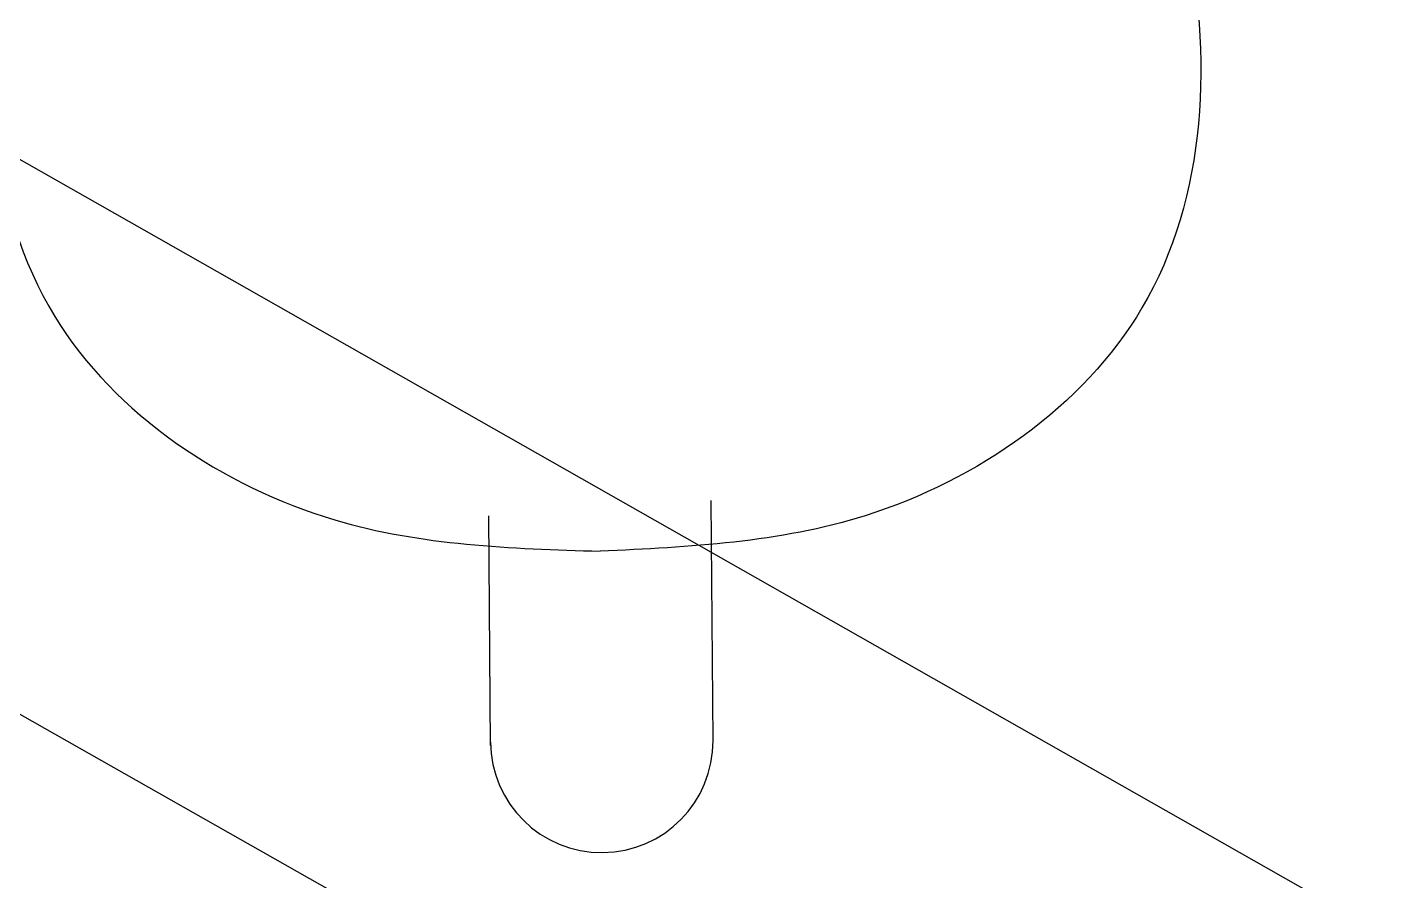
# Model space of a CAD drawing. Header units: metres. Extents: x 324293 to 653279, y 3585589 to 7191434.
# Drawn here: x 334607.157 to 334607.635, y 3600529.4256 to 3600529.7268 of the extents above; entities that cross this region are included whole.
import ezdxf

# ---------------------------------------------------------------- set-up
doc = ezdxf.new("R2010")
doc.units = ezdxf.units.M
doc.layers.add('Tir bargh', color=10, linetype='Continuous')

# ---------------------------------------------------------------- blocks, each defined once
blk = doc.blocks.new('E')
at = {"layer": 'Tir bargh'}
for p, q in [((0.75028, 4.18476), (-0.89308, 5.13588)), ((-0.95514, 5.09567), (0.68664, 4.14871)), ((0.66267, 4.21081), (0.66267, 4.24226)), ((0.63348, 4.21036), (0.63348, 4.24051))]:
    blk.add_line(p, q, dxfattribs=at)
blk.add_arc((0.64807, 4.21081), 0.01459, 180, 0, dxfattribs=at)
for points in [[(0.62498, 4.38613, -0.28802), (0.61151, 4.37845, -0.28802), (0.58662, 4.36133, -0.28802), (0.56655, 4.31675, -0.28802), (0.56887, 4.26484, -0.28802), (0.60947, 4.23725, -0.28802), (0.63635, 4.2362, -0.28802), (0.64807, 4.23574, -0.28802)], [(0.67116, 4.38613, -0.28802), (0.68464, 4.37845, -0.28802), (0.70953, 4.36133, -0.28802), (0.72959, 4.31675, -0.28802), (0.72727, 4.26484, -0.28802), (0.68667, 4.23725, -0.28802), (0.65979, 4.2362, -0.28802), (0.64807, 4.23574, -0.28802)]]:
    blk.add_open_spline(points, degree=3, knots=[0.28987, 0.28987, 0.28987, 0.28987, 0.908816, 1.521914, 2.211913, 2.829368, 3.306397, 3.306397, 3.306397, 3.306397], dxfattribs=at)
at = {"layer": 'Tir bargh', "invisible_edges": 15}
for points in [[(0.57981, 4.30746, -0.24861), (0.5795, 4.29627, -0.24843), (0.57276, 4.29627, -0.26355), (0.57311, 4.30746, -0.26367)], [(0.57311, 4.30746, -0.31238), (0.57276, 4.29627, -0.31249), (0.5795, 4.29627, -0.32762), (0.57981, 4.30746, -0.32744)], [(0.5895, 4.30746, -0.23528), (0.58923, 4.29627, -0.23504), (0.5795, 4.29627, -0.24843), (0.57981, 4.30746, -0.24861)], [(0.57981, 4.30746, -0.32744), (0.5795, 4.29627, -0.32762), (0.58923, 4.29627, -0.34101), (0.5895, 4.30746, -0.34077)], [(0.60174, 4.30746, -0.22426), (0.60153, 4.29627, -0.22396), (0.58923, 4.29627, -0.23504), (0.5895, 4.30746, -0.23528)], [(0.5895, 4.30746, -0.34077), (0.58923, 4.29627, -0.34101), (0.60153, 4.29627, -0.35209), (0.60174, 4.30746, -0.35179)], [(0.61601, 4.30746, -0.21602), (0.61586, 4.29627, -0.21569), (0.60153, 4.29627, -0.22396), (0.60174, 4.30746, -0.22426)], [(0.60174, 4.30746, -0.35179), (0.60153, 4.29627, -0.35209), (0.61586, 4.29627, -0.36036), (0.61601, 4.30746, -0.36003)], [(0.63168, 4.30746, -0.21092), (0.63161, 4.29627, -0.21057), (0.61586, 4.29627, -0.21569), (0.61601, 4.30746, -0.21602)], [(0.61601, 4.30746, -0.36003), (0.61586, 4.29627, -0.36036), (0.63161, 4.29627, -0.36548), (0.63168, 4.30746, -0.36512)], [(0.64807, 4.30746, -0.2092), (0.64807, 4.29627, -0.20884), (0.63161, 4.29627, -0.21057), (0.63168, 4.30746, -0.21092)], [(0.63168, 4.30746, -0.36512), (0.63161, 4.29627, -0.36548), (0.64807, 4.29627, -0.36721), (0.64807, 4.30746, -0.36685)], [(0.64807, 4.30746, -0.36685), (0.64807, 4.29627, -0.36721), (0.66454, 4.29627, -0.36548), (0.66446, 4.30746, -0.36512)], [(0.66446, 4.30746, -0.21092), (0.66454, 4.29627, -0.21057), (0.64807, 4.29627, -0.20884), (0.64807, 4.30746, -0.2092)], [(0.66446, 4.30746, -0.36512), (0.66454, 4.29627, -0.36548), (0.68028, 4.29627, -0.36036), (0.68013, 4.30746, -0.36003)], [(0.68013, 4.30746, -0.21602), (0.68028, 4.29627, -0.21569), (0.66454, 4.29627, -0.21057), (0.66446, 4.30746, -0.21092)], [(0.68013, 4.30746, -0.36003), (0.68028, 4.29627, -0.36036), (0.69462, 4.29627, -0.35209), (0.6944, 4.30746, -0.35179)], [(0.6944, 4.30746, -0.22426), (0.69462, 4.29627, -0.22396), (0.68028, 4.29627, -0.21569), (0.68013, 4.30746, -0.21602)], [(0.6944, 4.30746, -0.35179), (0.69462, 4.29627, -0.35209), (0.70692, 4.29627, -0.34101), (0.70665, 4.30746, -0.34077)], [(0.70665, 4.30746, -0.23528), (0.70692, 4.29627, -0.23504), (0.69462, 4.29627, -0.22396), (0.6944, 4.30746, -0.22426)], [(0.70665, 4.30746, -0.34077), (0.70692, 4.29627, -0.34101), (0.71665, 4.29627, -0.32762), (0.71633, 4.30746, -0.32744)], [(0.71633, 4.30746, -0.24861), (0.71665, 4.29627, -0.24843), (0.70692, 4.29627, -0.23504), (0.70665, 4.30746, -0.23528)], [(0.71633, 4.30746, -0.32744), (0.71665, 4.29627, -0.32762), (0.72338, 4.29627, -0.31249), (0.72304, 4.30746, -0.31238)], [(0.72304, 4.30746, -0.26367), (0.72338, 4.29627, -0.26355), (0.71665, 4.29627, -0.24843), (0.71633, 4.30746, -0.24861)], [(0.72304, 4.30746, -0.31238), (0.72338, 4.29627, -0.31249), (0.72682, 4.29627, -0.2963), (0.72646, 4.30746, -0.29626)], [(0.72646, 4.30746, -0.27979), (0.72682, 4.29627, -0.27975), (0.72338, 4.29627, -0.26355), (0.72304, 4.30746, -0.26367)], [(0.72646, 4.30746, -0.29626), (0.72682, 4.29627, -0.2963), (0.72682, 4.29627, -0.27975), (0.72646, 4.30746, -0.27979)], [(0.57276, 4.29627, -0.26355), (0.57392, 4.28514, -0.26393), (0.57053, 4.28514, -0.27987), (0.56932, 4.29627, -0.27975)], [(0.56932, 4.29627, -0.2963), (0.57053, 4.28514, -0.29617), (0.57392, 4.28514, -0.31212), (0.57276, 4.29627, -0.31249)], [(0.5795, 4.29627, -0.24843), (0.58055, 4.28514, -0.24904), (0.57392, 4.28514, -0.26393), (0.57276, 4.29627, -0.26355)], [(0.57276, 4.29627, -0.31249), (0.57392, 4.28514, -0.31212), (0.58055, 4.28514, -0.32701), (0.5795, 4.29627, -0.32762)], [(0.58923, 4.29627, -0.23504), (0.59013, 4.28514, -0.23585), (0.58055, 4.28514, -0.24904), (0.5795, 4.29627, -0.24843)], [(0.5795, 4.29627, -0.32762), (0.58055, 4.28514, -0.32701), (0.59013, 4.28514, -0.3402), (0.58923, 4.29627, -0.34101)], [(0.60153, 4.29627, -0.22396), (0.60224, 4.28514, -0.22494), (0.59013, 4.28514, -0.23585), (0.58923, 4.29627, -0.23504)], [(0.58923, 4.29627, -0.34101), (0.59013, 4.28514, -0.3402), (0.60224, 4.28514, -0.35111), (0.60153, 4.29627, -0.35209)], [(0.61586, 4.29627, -0.21569), (0.61636, 4.28514, -0.21679), (0.60224, 4.28514, -0.22494), (0.60153, 4.29627, -0.22396)], [(0.60153, 4.29627, -0.35209), (0.60224, 4.28514, -0.35111), (0.61636, 4.28514, -0.35926), (0.61586, 4.29627, -0.36036)], [(0.63161, 4.29627, -0.21057), (0.63186, 4.28514, -0.21176), (0.61636, 4.28514, -0.21679), (0.61586, 4.29627, -0.21569)], [(0.61586, 4.29627, -0.36036), (0.61636, 4.28514, -0.35926), (0.63186, 4.28514, -0.36429), (0.63161, 4.29627, -0.36548)], [(0.64807, 4.29627, -0.20884), (0.64807, 4.28514, -0.21005), (0.63186, 4.28514, -0.21176), (0.63161, 4.29627, -0.21057)], [(0.63161, 4.29627, -0.36548), (0.63186, 4.28514, -0.36429), (0.64807, 4.28514, -0.366), (0.64807, 4.29627, -0.36721)], [(0.64807, 4.29627, -0.36721), (0.64807, 4.28514, -0.366), (0.66428, 4.28514, -0.36429), (0.66454, 4.29627, -0.36548)], [(0.66454, 4.29627, -0.21057), (0.66428, 4.28514, -0.21176), (0.64807, 4.28514, -0.21005), (0.64807, 4.29627, -0.20884)], [(0.66454, 4.29627, -0.36548), (0.66428, 4.28514, -0.36429), (0.67979, 4.28514, -0.35926), (0.68028, 4.29627, -0.36036)], [(0.68028, 4.29627, -0.21569), (0.67979, 4.28514, -0.21679), (0.66428, 4.28514, -0.21176), (0.66454, 4.29627, -0.21057)], [(0.68028, 4.29627, -0.36036), (0.67979, 4.28514, -0.35926), (0.6939, 4.28514, -0.35111), (0.69462, 4.29627, -0.35209)], [(0.69462, 4.29627, -0.22396), (0.6939, 4.28514, -0.22494), (0.67979, 4.28514, -0.21679), (0.68028, 4.29627, -0.21569)], [(0.69462, 4.29627, -0.35209), (0.6939, 4.28514, -0.35111), (0.70602, 4.28514, -0.3402), (0.70692, 4.29627, -0.34101)], [(0.70692, 4.29627, -0.23504), (0.70602, 4.28514, -0.23585), (0.6939, 4.28514, -0.22494), (0.69462, 4.29627, -0.22396)], [(0.70692, 4.29627, -0.34101), (0.70602, 4.28514, -0.3402), (0.7156, 4.28514, -0.32701), (0.71665, 4.29627, -0.32762)], [(0.71665, 4.29627, -0.24843), (0.7156, 4.28514, -0.24904), (0.70602, 4.28514, -0.23585), (0.70692, 4.29627, -0.23504)], [(0.71665, 4.29627, -0.32762), (0.7156, 4.28514, -0.32701), (0.72223, 4.28514, -0.31212), (0.72338, 4.29627, -0.31249)], [(0.72338, 4.29627, -0.26355), (0.72223, 4.28514, -0.26393), (0.7156, 4.28514, -0.24904), (0.71665, 4.29627, -0.24843)], [(0.72338, 4.29627, -0.31249), (0.72223, 4.28514, -0.31212), (0.72562, 4.28514, -0.29617), (0.72682, 4.29627, -0.2963)], [(0.72682, 4.29627, -0.27975), (0.72562, 4.28514, -0.27987), (0.72223, 4.28514, -0.26393), (0.72338, 4.29627, -0.26355)], [(0.72682, 4.29627, -0.2963), (0.72562, 4.28514, -0.29617), (0.72562, 4.28514, -0.27987), (0.72682, 4.29627, -0.27975)], [(0.57392, 4.28514, -0.26393), (0.57687, 4.27439, -0.26489), (0.57361, 4.27439, -0.2802), (0.57053, 4.28514, -0.27987)], [(0.57053, 4.28514, -0.27987), (0.57361, 4.27439, -0.2802), (0.57361, 4.27439, -0.29585), (0.57053, 4.28514, -0.29617)], [(0.57053, 4.28514, -0.29617), (0.57361, 4.27439, -0.29585), (0.57687, 4.27439, -0.31116), (0.57392, 4.28514, -0.31212)], [(0.58055, 4.28514, -0.24904), (0.58323, 4.27439, -0.25059), (0.57687, 4.27439, -0.26489), (0.57392, 4.28514, -0.26393)], [(0.57392, 4.28514, -0.31212), (0.57687, 4.27439, -0.31116), (0.58323, 4.27439, -0.32546), (0.58055, 4.28514, -0.32701)], [(0.59013, 4.28514, -0.23585), (0.59243, 4.27439, -0.23793), (0.58323, 4.27439, -0.25059), (0.58055, 4.28514, -0.24904)], [(0.58055, 4.28514, -0.32701), (0.58323, 4.27439, -0.32546), (0.59243, 4.27439, -0.33812), (0.59013, 4.28514, -0.3402)], [(0.60224, 4.28514, -0.22494), (0.60406, 4.27439, -0.22745), (0.59243, 4.27439, -0.23793), (0.59013, 4.28514, -0.23585)], [(0.59013, 4.28514, -0.3402), (0.59243, 4.27439, -0.33812), (0.60406, 4.27439, -0.3486), (0.60224, 4.28514, -0.35111)], [(0.61636, 4.28514, -0.21679), (0.61762, 4.27439, -0.21963), (0.60406, 4.27439, -0.22745), (0.60224, 4.28514, -0.22494)], [(0.60224, 4.28514, -0.35111), (0.60406, 4.27439, -0.3486), (0.61762, 4.27439, -0.35642), (0.61636, 4.28514, -0.35926)], [(0.63186, 4.28514, -0.21176), (0.63251, 4.27439, -0.21479), (0.61762, 4.27439, -0.21963), (0.61636, 4.28514, -0.21679)], [(0.61636, 4.28514, -0.35926), (0.61762, 4.27439, -0.35642), (0.63251, 4.27439, -0.36126), (0.63186, 4.28514, -0.36429)], [(0.64807, 4.28514, -0.21005), (0.64807, 4.27439, -0.21315), (0.63251, 4.27439, -0.21479), (0.63186, 4.28514, -0.21176)], [(0.63186, 4.28514, -0.36429), (0.63251, 4.27439, -0.36126), (0.64807, 4.27439, -0.3629), (0.64807, 4.28514, -0.366)], [(0.64807, 4.28514, -0.366), (0.64807, 4.27439, -0.3629), (0.66364, 4.27439, -0.36126), (0.66428, 4.28514, -0.36429)], [(0.66428, 4.28514, -0.21176), (0.66364, 4.27439, -0.21479), (0.64807, 4.27439, -0.21315), (0.64807, 4.28514, -0.21005)], [(0.66428, 4.28514, -0.36429), (0.66364, 4.27439, -0.36126), (0.67852, 4.27439, -0.35642), (0.67979, 4.28514, -0.35926)], [(0.67979, 4.28514, -0.21679), (0.67852, 4.27439, -0.21963), (0.66364, 4.27439, -0.21479), (0.66428, 4.28514, -0.21176)], [(0.67979, 4.28514, -0.35926), (0.67852, 4.27439, -0.35642), (0.69208, 4.27439, -0.3486), (0.6939, 4.28514, -0.35111)], [(0.6939, 4.28514, -0.22494), (0.69208, 4.27439, -0.22745), (0.67852, 4.27439, -0.21963), (0.67979, 4.28514, -0.21679)], [(0.6939, 4.28514, -0.35111), (0.69208, 4.27439, -0.3486), (0.70371, 4.27439, -0.33812), (0.70602, 4.28514, -0.3402)], [(0.70602, 4.28514, -0.23585), (0.70371, 4.27439, -0.23793), (0.69208, 4.27439, -0.22745), (0.6939, 4.28514, -0.22494)], [(0.70602, 4.28514, -0.3402), (0.70371, 4.27439, -0.33812), (0.71291, 4.27439, -0.32546), (0.7156, 4.28514, -0.32701)], [(0.7156, 4.28514, -0.24904), (0.71291, 4.27439, -0.25059), (0.70371, 4.27439, -0.23793), (0.70602, 4.28514, -0.23585)], [(0.7156, 4.28514, -0.32701), (0.71291, 4.27439, -0.32546), (0.71928, 4.27439, -0.31116), (0.72223, 4.28514, -0.31212)], [(0.72223, 4.28514, -0.26393), (0.71928, 4.27439, -0.26489), (0.71291, 4.27439, -0.25059), (0.7156, 4.28514, -0.24904)], [(0.72223, 4.28514, -0.31212), (0.71928, 4.27439, -0.31116), (0.72253, 4.27439, -0.29585), (0.72562, 4.28514, -0.29617)], [(0.72562, 4.28514, -0.27987), (0.72253, 4.27439, -0.2802), (0.71928, 4.27439, -0.26489), (0.72223, 4.28514, -0.26393)], [(0.72562, 4.28514, -0.29617), (0.72253, 4.27439, -0.29585), (0.72253, 4.27439, -0.2802), (0.72562, 4.28514, -0.27987)], [(0.57687, 4.27439, -0.26489), (0.58187, 4.26452, -0.26651), (0.57885, 4.26452, -0.28075), (0.57361, 4.27439, -0.2802)], [(0.57361, 4.27439, -0.2802), (0.57885, 4.26452, -0.28075), (0.57885, 4.26452, -0.2953), (0.57361, 4.27439, -0.29585)], [(0.57361, 4.27439, -0.29585), (0.57885, 4.26452, -0.2953), (0.58187, 4.26452, -0.30953), (0.57687, 4.27439, -0.31116)], [(0.58323, 4.27439, -0.25059), (0.58779, 4.26452, -0.25322), (0.58187, 4.26452, -0.26651), (0.57687, 4.27439, -0.26489)], [(0.57687, 4.27439, -0.31116), (0.58187, 4.26452, -0.30953), (0.58779, 4.26452, -0.32283), (0.58323, 4.27439, -0.32546)], [(0.59243, 4.27439, -0.23793), (0.59634, 4.26452, -0.24145), (0.58779, 4.26452, -0.25322), (0.58323, 4.27439, -0.25059)], [(0.58323, 4.27439, -0.32546), (0.58779, 4.26452, -0.32283), (0.59634, 4.26452, -0.3346), (0.59243, 4.27439, -0.33812)], [(0.60406, 4.27439, -0.22745), (0.60716, 4.26452, -0.23171), (0.59634, 4.26452, -0.24145), (0.59243, 4.27439, -0.23793)], [(0.59243, 4.27439, -0.33812), (0.59634, 4.26452, -0.3346), (0.60716, 4.26452, -0.34434), (0.60406, 4.27439, -0.3486)], [(0.61762, 4.27439, -0.21963), (0.61976, 4.26452, -0.22443), (0.60716, 4.26452, -0.23171), (0.60406, 4.27439, -0.22745)], [(0.60406, 4.27439, -0.3486), (0.60716, 4.26452, -0.34434), (0.61976, 4.26452, -0.35161), (0.61762, 4.27439, -0.35642)], [(0.63251, 4.27439, -0.21479), (0.6336, 4.26452, -0.21994), (0.61976, 4.26452, -0.22443), (0.61762, 4.27439, -0.21963)], [(0.61762, 4.27439, -0.35642), (0.61976, 4.26452, -0.35161), (0.6336, 4.26452, -0.35611), (0.63251, 4.27439, -0.36126)], [(0.64807, 4.27439, -0.21315), (0.64807, 4.26452, -0.21842), (0.6336, 4.26452, -0.21994), (0.63251, 4.27439, -0.21479)], [(0.63251, 4.27439, -0.36126), (0.6336, 4.26452, -0.35611), (0.64807, 4.26452, -0.35763), (0.64807, 4.27439, -0.3629)], [(0.64807, 4.27439, -0.3629), (0.64807, 4.26452, -0.35763), (0.66254, 4.26452, -0.35611), (0.66364, 4.27439, -0.36126)], [(0.66364, 4.27439, -0.21479), (0.66254, 4.26452, -0.21994), (0.64807, 4.26452, -0.21842), (0.64807, 4.27439, -0.21315)], [(0.66364, 4.27439, -0.36126), (0.66254, 4.26452, -0.35611), (0.67638, 4.26452, -0.35161), (0.67852, 4.27439, -0.35642)], [(0.67852, 4.27439, -0.21963), (0.67638, 4.26452, -0.22443), (0.66254, 4.26452, -0.21994), (0.66364, 4.27439, -0.21479)], [(0.67852, 4.27439, -0.35642), (0.67638, 4.26452, -0.35161), (0.68899, 4.26452, -0.34434), (0.69208, 4.27439, -0.3486)], [(0.69208, 4.27439, -0.22745), (0.68899, 4.26452, -0.23171), (0.67638, 4.26452, -0.22443), (0.67852, 4.27439, -0.21963)], [(0.69208, 4.27439, -0.3486), (0.68899, 4.26452, -0.34434), (0.6998, 4.26452, -0.3346), (0.70371, 4.27439, -0.33812)], [(0.70371, 4.27439, -0.23793), (0.6998, 4.26452, -0.24145), (0.68899, 4.26452, -0.23171), (0.69208, 4.27439, -0.22745)], [(0.70371, 4.27439, -0.33812), (0.6998, 4.26452, -0.3346), (0.70835, 4.26452, -0.32283), (0.71291, 4.27439, -0.32546)], [(0.71291, 4.27439, -0.25059), (0.70835, 4.26452, -0.25322), (0.6998, 4.26452, -0.24145), (0.70371, 4.27439, -0.23793)], [(0.71291, 4.27439, -0.32546), (0.70835, 4.26452, -0.32283), (0.71427, 4.26452, -0.30953), (0.71928, 4.27439, -0.31116)], [(0.71928, 4.27439, -0.26489), (0.71427, 4.26452, -0.26651), (0.70835, 4.26452, -0.25322), (0.71291, 4.27439, -0.25059)], [(0.71928, 4.27439, -0.31116), (0.71427, 4.26452, -0.30953), (0.7173, 4.26452, -0.2953), (0.72253, 4.27439, -0.29585)], [(0.72253, 4.27439, -0.2802), (0.7173, 4.26452, -0.28075), (0.71427, 4.26452, -0.26651), (0.71928, 4.27439, -0.26489)], [(0.72253, 4.27439, -0.29585), (0.7173, 4.26452, -0.2953), (0.7173, 4.26452, -0.28075), (0.72253, 4.27439, -0.2802)], [(0.58187, 4.26452, -0.26651), (0.5888, 4.25602, -0.26877), (0.58609, 4.25602, -0.28151), (0.57885, 4.26452, -0.28075)], [(0.57885, 4.26452, -0.28075), (0.58609, 4.25602, -0.28151), (0.58609, 4.25602, -0.29454), (0.57885, 4.26452, -0.2953)], [(0.57885, 4.26452, -0.2953), (0.58609, 4.25602, -0.29454), (0.5888, 4.25602, -0.30728), (0.58187, 4.26452, -0.30953)], [(0.58779, 4.26452, -0.25322), (0.5941, 4.25602, -0.25686), (0.5888, 4.25602, -0.26877), (0.58187, 4.26452, -0.26651)], [(0.58187, 4.26452, -0.30953), (0.5888, 4.25602, -0.30728), (0.5941, 4.25602, -0.31919), (0.58779, 4.26452, -0.32283)], [(0.59634, 4.26452, -0.24145), (0.60176, 4.25602, -0.24632), (0.5941, 4.25602, -0.25686), (0.58779, 4.26452, -0.25322)], [(0.58779, 4.26452, -0.32283), (0.5941, 4.25602, -0.31919), (0.60176, 4.25602, -0.32973), (0.59634, 4.26452, -0.3346)], [(0.60716, 4.26452, -0.23171), (0.61144, 4.25602, -0.2376), (0.60176, 4.25602, -0.24632), (0.59634, 4.26452, -0.24145)], [(0.59634, 4.26452, -0.3346), (0.60176, 4.25602, -0.32973), (0.61144, 4.25602, -0.33845), (0.60716, 4.26452, -0.34434)], [(0.61976, 4.26452, -0.22443), (0.62272, 4.25602, -0.23109), (0.61144, 4.25602, -0.2376), (0.60716, 4.26452, -0.23171)], [(0.60716, 4.26452, -0.34434), (0.61144, 4.25602, -0.33845), (0.62272, 4.25602, -0.34496), (0.61976, 4.26452, -0.35161)], [(0.6336, 4.26452, -0.21994), (0.63511, 4.25602, -0.22706), (0.62272, 4.25602, -0.23109), (0.61976, 4.26452, -0.22443)], [(0.61976, 4.26452, -0.35161), (0.62272, 4.25602, -0.34496), (0.63511, 4.25602, -0.34899), (0.6336, 4.26452, -0.35611)], [(0.64807, 4.26452, -0.21842), (0.64807, 4.25602, -0.2257), (0.63511, 4.25602, -0.22706), (0.6336, 4.26452, -0.21994)], [(0.6336, 4.26452, -0.35611), (0.63511, 4.25602, -0.34899), (0.64807, 4.25602, -0.35035), (0.64807, 4.26452, -0.35763)], [(0.64807, 4.26452, -0.35763), (0.64807, 4.25602, -0.35035), (0.66103, 4.25602, -0.34899), (0.66254, 4.26452, -0.35611)], [(0.66254, 4.26452, -0.21994), (0.66103, 4.25602, -0.22706), (0.64807, 4.25602, -0.2257), (0.64807, 4.26452, -0.21842)], [(0.66254, 4.26452, -0.35611), (0.66103, 4.25602, -0.34899), (0.67342, 4.25602, -0.34496), (0.67638, 4.26452, -0.35161)], [(0.67638, 4.26452, -0.22443), (0.67342, 4.25602, -0.23109), (0.66103, 4.25602, -0.22706), (0.66254, 4.26452, -0.21994)], [(0.67638, 4.26452, -0.35161), (0.67342, 4.25602, -0.34496), (0.68471, 4.25602, -0.33845), (0.68899, 4.26452, -0.34434)], [(0.68899, 4.26452, -0.23171), (0.68471, 4.25602, -0.2376), (0.67342, 4.25602, -0.23109), (0.67638, 4.26452, -0.22443)], [(0.68899, 4.26452, -0.34434), (0.68471, 4.25602, -0.33845), (0.69439, 4.25602, -0.32973), (0.6998, 4.26452, -0.3346)], [(0.6998, 4.26452, -0.24145), (0.69439, 4.25602, -0.24632), (0.68471, 4.25602, -0.2376), (0.68899, 4.26452, -0.23171)], [(0.6998, 4.26452, -0.3346), (0.69439, 4.25602, -0.32973), (0.70205, 4.25602, -0.31919), (0.70835, 4.26452, -0.32283)], [(0.70835, 4.26452, -0.25322), (0.70205, 4.25602, -0.25686), (0.69439, 4.25602, -0.24632), (0.6998, 4.26452, -0.24145)], [(0.70835, 4.26452, -0.32283), (0.70205, 4.25602, -0.31919), (0.70735, 4.25602, -0.30728), (0.71427, 4.26452, -0.30953)], [(0.71427, 4.26452, -0.26651), (0.70735, 4.25602, -0.26877), (0.70205, 4.25602, -0.25686), (0.70835, 4.26452, -0.25322)], [(0.71427, 4.26452, -0.30953), (0.70735, 4.25602, -0.30728), (0.71006, 4.25602, -0.29454), (0.7173, 4.26452, -0.2953)], [(0.7173, 4.26452, -0.28075), (0.71006, 4.25602, -0.28151), (0.70735, 4.25602, -0.26877), (0.71427, 4.26452, -0.26651)], [(0.7173, 4.26452, -0.2953), (0.71006, 4.25602, -0.29454), (0.71006, 4.25602, -0.28151), (0.7173, 4.26452, -0.28075)], [(0.5888, 4.25602, -0.26877), (0.59711, 4.24904, -0.27147), (0.59479, 4.24904, -0.28242), (0.58609, 4.25602, -0.28151)], [(0.58609, 4.25602, -0.28151), (0.59479, 4.24904, -0.28242), (0.59479, 4.24904, -0.29363), (0.58609, 4.25602, -0.29454)], [(0.58609, 4.25602, -0.29454), (0.59479, 4.24904, -0.29363), (0.59711, 4.24904, -0.30458), (0.5888, 4.25602, -0.30728)], [(0.5941, 4.25602, -0.25686), (0.60167, 4.24904, -0.26123), (0.59711, 4.24904, -0.27147), (0.5888, 4.25602, -0.26877)], [(0.5888, 4.25602, -0.30728), (0.59711, 4.24904, -0.30458), (0.60167, 4.24904, -0.31481), (0.5941, 4.25602, -0.31919)], [(0.60176, 4.25602, -0.24632), (0.60825, 4.24904, -0.25217), (0.60167, 4.24904, -0.26123), (0.5941, 4.25602, -0.25686)], [(0.5941, 4.25602, -0.31919), (0.60167, 4.24904, -0.31481), (0.60825, 4.24904, -0.32388), (0.60176, 4.25602, -0.32973)], [(0.61144, 4.25602, -0.2376), (0.61658, 4.24904, -0.24468), (0.60825, 4.24904, -0.25217), (0.60176, 4.25602, -0.24632)], [(0.60176, 4.25602, -0.32973), (0.60825, 4.24904, -0.32388), (0.61658, 4.24904, -0.33137), (0.61144, 4.25602, -0.33845)], [(0.62272, 4.25602, -0.23109), (0.62628, 4.24904, -0.23908), (0.61658, 4.24904, -0.24468), (0.61144, 4.25602, -0.2376)], [(0.61144, 4.25602, -0.33845), (0.61658, 4.24904, -0.33137), (0.62628, 4.24904, -0.33697), (0.62272, 4.25602, -0.34496)], [(0.63511, 4.25602, -0.22706), (0.63693, 4.24904, -0.23562), (0.62628, 4.24904, -0.23908), (0.62272, 4.25602, -0.23109)], [(0.62272, 4.25602, -0.34496), (0.62628, 4.24904, -0.33697), (0.63693, 4.24904, -0.34043), (0.63511, 4.25602, -0.34899)], [(0.64807, 4.25602, -0.2257), (0.64807, 4.24904, -0.23445), (0.63693, 4.24904, -0.23562), (0.63511, 4.25602, -0.22706)], [(0.63511, 4.25602, -0.34899), (0.63693, 4.24904, -0.34043), (0.64807, 4.24904, -0.3416), (0.64807, 4.25602, -0.35035)], [(0.64807, 4.25602, -0.35035), (0.64807, 4.24904, -0.3416), (0.65921, 4.24904, -0.34043), (0.66103, 4.25602, -0.34899)], [(0.66103, 4.25602, -0.22706), (0.65921, 4.24904, -0.23562), (0.64807, 4.24904, -0.23445), (0.64807, 4.25602, -0.2257)], [(0.66103, 4.25602, -0.34899), (0.65921, 4.24904, -0.34043), (0.66986, 4.24904, -0.33697), (0.67342, 4.25602, -0.34496)], [(0.67342, 4.25602, -0.23109), (0.66986, 4.24904, -0.23908), (0.65921, 4.24904, -0.23562), (0.66103, 4.25602, -0.22706)], [(0.67342, 4.25602, -0.34496), (0.66986, 4.24904, -0.33697), (0.67957, 4.24904, -0.33137), (0.68471, 4.25602, -0.33845)], [(0.68471, 4.25602, -0.2376), (0.67957, 4.24904, -0.24468), (0.66986, 4.24904, -0.23908), (0.67342, 4.25602, -0.23109)], [(0.68471, 4.25602, -0.33845), (0.67957, 4.24904, -0.33137), (0.68789, 4.24904, -0.32388), (0.69439, 4.25602, -0.32973)], [(0.69439, 4.25602, -0.24632), (0.68789, 4.24904, -0.25217), (0.67957, 4.24904, -0.24468), (0.68471, 4.25602, -0.2376)], [(0.69439, 4.25602, -0.32973), (0.68789, 4.24904, -0.32388), (0.69447, 4.24904, -0.31481), (0.70205, 4.25602, -0.31919)], [(0.70205, 4.25602, -0.25686), (0.69447, 4.24904, -0.26123), (0.68789, 4.24904, -0.25217), (0.69439, 4.25602, -0.24632)], [(0.70205, 4.25602, -0.31919), (0.69447, 4.24904, -0.31481), (0.69903, 4.24904, -0.30458), (0.70735, 4.25602, -0.30728)], [(0.70735, 4.25602, -0.26877), (0.69903, 4.24904, -0.27147), (0.69447, 4.24904, -0.26123), (0.70205, 4.25602, -0.25686)], [(0.70735, 4.25602, -0.30728), (0.69903, 4.24904, -0.30458), (0.70136, 4.24904, -0.29363), (0.71006, 4.25602, -0.29454)], [(0.71006, 4.25602, -0.28151), (0.70136, 4.24904, -0.28242), (0.69903, 4.24904, -0.27147), (0.70735, 4.25602, -0.26877)], [(0.71006, 4.25602, -0.29454), (0.70136, 4.24904, -0.29363), (0.70136, 4.24904, -0.28242), (0.71006, 4.25602, -0.28151)], [(0.59711, 4.24904, -0.27147), (0.60641, 4.24358, -0.27449), (0.60451, 4.24358, -0.28345), (0.59479, 4.24904, -0.28242)], [(0.59479, 4.24904, -0.28242), (0.60451, 4.24358, -0.28345), (0.60451, 4.24358, -0.2926), (0.59479, 4.24904, -0.29363)], [(0.59479, 4.24904, -0.29363), (0.60451, 4.24358, -0.2926), (0.60641, 4.24358, -0.30156), (0.59711, 4.24904, -0.30458)], [(0.60167, 4.24904, -0.26123), (0.61014, 4.24358, -0.26612), (0.60641, 4.24358, -0.27449), (0.59711, 4.24904, -0.27147)], [(0.59711, 4.24904, -0.30458), (0.60641, 4.24358, -0.30156), (0.61014, 4.24358, -0.30993), (0.60167, 4.24904, -0.31481)], [(0.60825, 4.24904, -0.25217), (0.61552, 4.24358, -0.25871), (0.61014, 4.24358, -0.26612), (0.60167, 4.24904, -0.26123)], [(0.60167, 4.24904, -0.31481), (0.61014, 4.24358, -0.30993), (0.61552, 4.24358, -0.31734), (0.60825, 4.24904, -0.32388)], [(0.61658, 4.24904, -0.24468), (0.62232, 4.24358, -0.25259), (0.61552, 4.24358, -0.25871), (0.60825, 4.24904, -0.25217)], [(0.60825, 4.24904, -0.32388), (0.61552, 4.24358, -0.31734), (0.62232, 4.24358, -0.32346), (0.61658, 4.24904, -0.33137)], [(0.62628, 4.24904, -0.23908), (0.63025, 4.24358, -0.24801), (0.62232, 4.24358, -0.25259), (0.61658, 4.24904, -0.24468)], [(0.61658, 4.24904, -0.33137), (0.62232, 4.24358, -0.32346), (0.63025, 4.24358, -0.32804), (0.62628, 4.24904, -0.33697)], [(0.63693, 4.24904, -0.23562), (0.63896, 4.24358, -0.24518), (0.63025, 4.24358, -0.24801), (0.62628, 4.24904, -0.23908)], [(0.62628, 4.24904, -0.33697), (0.63025, 4.24358, -0.32804), (0.63896, 4.24358, -0.33087), (0.63693, 4.24904, -0.34043)], [(0.64807, 4.24904, -0.23445), (0.64807, 4.24358, -0.24422), (0.63896, 4.24358, -0.24518), (0.63693, 4.24904, -0.23562)], [(0.63693, 4.24904, -0.34043), (0.63896, 4.24358, -0.33087), (0.64807, 4.24358, -0.33183), (0.64807, 4.24904, -0.3416)], [(0.64807, 4.24904, -0.3416), (0.64807, 4.24358, -0.33183), (0.65718, 4.24358, -0.33087), (0.65921, 4.24904, -0.34043)], [(0.65921, 4.24904, -0.23562), (0.65718, 4.24358, -0.24518), (0.64807, 4.24358, -0.24422), (0.64807, 4.24904, -0.23445)], [(0.65921, 4.24904, -0.34043), (0.65718, 4.24358, -0.33087), (0.66589, 4.24358, -0.32804), (0.66986, 4.24904, -0.33697)], [(0.66986, 4.24904, -0.23908), (0.66589, 4.24358, -0.24801), (0.65718, 4.24358, -0.24518), (0.65921, 4.24904, -0.23562)], [(0.66986, 4.24904, -0.33697), (0.66589, 4.24358, -0.32804), (0.67382, 4.24358, -0.32346), (0.67957, 4.24904, -0.33137)], [(0.67957, 4.24904, -0.24468), (0.67382, 4.24358, -0.25259), (0.66589, 4.24358, -0.24801), (0.66986, 4.24904, -0.23908)], [(0.67957, 4.24904, -0.33137), (0.67382, 4.24358, -0.32346), (0.68063, 4.24358, -0.31734), (0.68789, 4.24904, -0.32388)], [(0.68789, 4.24904, -0.25217), (0.68063, 4.24358, -0.25871), (0.67382, 4.24358, -0.25259), (0.67957, 4.24904, -0.24468)], [(0.68789, 4.24904, -0.32388), (0.68063, 4.24358, -0.31734), (0.68601, 4.24358, -0.30993), (0.69447, 4.24904, -0.31481)], [(0.69447, 4.24904, -0.26123), (0.68601, 4.24358, -0.26612), (0.68063, 4.24358, -0.25871), (0.68789, 4.24904, -0.25217)], [(0.69447, 4.24904, -0.31481), (0.68601, 4.24358, -0.30993), (0.68973, 4.24358, -0.30156), (0.69903, 4.24904, -0.30458)], [(0.69903, 4.24904, -0.27147), (0.68973, 4.24358, -0.27449), (0.68601, 4.24358, -0.26612), (0.69447, 4.24904, -0.26123)], [(0.69903, 4.24904, -0.30458), (0.68973, 4.24358, -0.30156), (0.69164, 4.24358, -0.2926), (0.70136, 4.24904, -0.29363)], [(0.70136, 4.24904, -0.28242), (0.69164, 4.24358, -0.28345), (0.68973, 4.24358, -0.27449), (0.69903, 4.24904, -0.27147)], [(0.70136, 4.24904, -0.29363), (0.69164, 4.24358, -0.2926), (0.69164, 4.24358, -0.28345), (0.70136, 4.24904, -0.28242)], [(0.60641, 4.24358, -0.27449), (0.6164, 4.2397, -0.27773), (0.61495, 4.2397, -0.28454), (0.60451, 4.24358, -0.28345)], [(0.60451, 4.24358, -0.28345), (0.61495, 4.2397, -0.28454), (0.61495, 4.2397, -0.29151), (0.60451, 4.24358, -0.2926)], [(0.60451, 4.24358, -0.2926), (0.61495, 4.2397, -0.29151), (0.6164, 4.2397, -0.29832), (0.60641, 4.24358, -0.30156)], [(0.61014, 4.24358, -0.26612), (0.61923, 4.2397, -0.27137), (0.6164, 4.2397, -0.27773), (0.60641, 4.24358, -0.27449)], [(0.60641, 4.24358, -0.30156), (0.6164, 4.2397, -0.29832), (0.61923, 4.2397, -0.30468), (0.61014, 4.24358, -0.30993)], [(0.61552, 4.24358, -0.25871), (0.62332, 4.2397, -0.26574), (0.61923, 4.2397, -0.27137), (0.61014, 4.24358, -0.26612)], [(0.61014, 4.24358, -0.30993), (0.61923, 4.2397, -0.30468), (0.62332, 4.2397, -0.31031), (0.61552, 4.24358, -0.31734)], [(0.62232, 4.24358, -0.25259), (0.6285, 4.2397, -0.26108), (0.62332, 4.2397, -0.26574), (0.61552, 4.24358, -0.25871)], [(0.61552, 4.24358, -0.31734), (0.62332, 4.2397, -0.31031), (0.6285, 4.2397, -0.31497), (0.62232, 4.24358, -0.32346)], [(0.63025, 4.24358, -0.24801), (0.63453, 4.2397, -0.2576), (0.6285, 4.2397, -0.26108), (0.62232, 4.24358, -0.25259)], [(0.62232, 4.24358, -0.32346), (0.6285, 4.2397, -0.31497), (0.63453, 4.2397, -0.31845), (0.63025, 4.24358, -0.32804)], [(0.63896, 4.24358, -0.24518), (0.64115, 4.2397, -0.25545), (0.63453, 4.2397, -0.2576), (0.63025, 4.24358, -0.24801)], [(0.63025, 4.24358, -0.32804), (0.63453, 4.2397, -0.31845), (0.64115, 4.2397, -0.3206), (0.63896, 4.24358, -0.33087)], [(0.64807, 4.24358, -0.24422), (0.64807, 4.2397, -0.25472), (0.64115, 4.2397, -0.25545), (0.63896, 4.24358, -0.24518)], [(0.63896, 4.24358, -0.33087), (0.64115, 4.2397, -0.3206), (0.64807, 4.2397, -0.32133), (0.64807, 4.24358, -0.33183)], [(0.64807, 4.24358, -0.33183), (0.64807, 4.2397, -0.32133), (0.655, 4.2397, -0.3206), (0.65718, 4.24358, -0.33087)], [(0.65718, 4.24358, -0.24518), (0.655, 4.2397, -0.25545), (0.64807, 4.2397, -0.25472), (0.64807, 4.24358, -0.24422)], [(0.65718, 4.24358, -0.33087), (0.655, 4.2397, -0.3206), (0.66162, 4.2397, -0.31845), (0.66589, 4.24358, -0.32804)], [(0.66589, 4.24358, -0.24801), (0.66162, 4.2397, -0.2576), (0.655, 4.2397, -0.25545), (0.65718, 4.24358, -0.24518)], [(0.66589, 4.24358, -0.32804), (0.66162, 4.2397, -0.31845), (0.66765, 4.2397, -0.31497), (0.67382, 4.24358, -0.32346)], [(0.67382, 4.24358, -0.25259), (0.66765, 4.2397, -0.26108), (0.66162, 4.2397, -0.2576), (0.66589, 4.24358, -0.24801)], [(0.67382, 4.24358, -0.32346), (0.66765, 4.2397, -0.31497), (0.67282, 4.2397, -0.31031), (0.68063, 4.24358, -0.31734)], [(0.68063, 4.24358, -0.25871), (0.67282, 4.2397, -0.26574), (0.66765, 4.2397, -0.26108), (0.67382, 4.24358, -0.25259)], [(0.68063, 4.24358, -0.31734), (0.67282, 4.2397, -0.31031), (0.67691, 4.2397, -0.30468), (0.68601, 4.24358, -0.30993)], [(0.68601, 4.24358, -0.26612), (0.67691, 4.2397, -0.27137), (0.67282, 4.2397, -0.26574), (0.68063, 4.24358, -0.25871)], [(0.68601, 4.24358, -0.30993), (0.67691, 4.2397, -0.30468), (0.67975, 4.2397, -0.29832), (0.68973, 4.24358, -0.30156)], [(0.68973, 4.24358, -0.27449), (0.67975, 4.2397, -0.27773), (0.67691, 4.2397, -0.27137), (0.68601, 4.24358, -0.26612)], [(0.68973, 4.24358, -0.30156), (0.67975, 4.2397, -0.29832), (0.68119, 4.2397, -0.29151), (0.69164, 4.24358, -0.2926)], [(0.69164, 4.24358, -0.28345), (0.68119, 4.2397, -0.28454), (0.67975, 4.2397, -0.27773), (0.68973, 4.24358, -0.27449)], [(0.69164, 4.24358, -0.2926), (0.68119, 4.2397, -0.29151), (0.68119, 4.2397, -0.28454), (0.69164, 4.24358, -0.28345)], [(0.6164, 4.2397, -0.27773), (0.62682, 4.2374, -0.28112), (0.62585, 4.2374, -0.28569), (0.61495, 4.2397, -0.28454)], [(0.61495, 4.2397, -0.28454), (0.62585, 4.2374, -0.28569), (0.62585, 4.2374, -0.29036), (0.61495, 4.2397, -0.29151)], [(0.61495, 4.2397, -0.29151), (0.62585, 4.2374, -0.29036), (0.62682, 4.2374, -0.29493), (0.6164, 4.2397, -0.29832)], [(0.61923, 4.2397, -0.27137), (0.62872, 4.2374, -0.27685), (0.62682, 4.2374, -0.28112), (0.6164, 4.2397, -0.27773)], [(0.6164, 4.2397, -0.29832), (0.62682, 4.2374, -0.29493), (0.62872, 4.2374, -0.2992), (0.61923, 4.2397, -0.30468)], [(0.62332, 4.2397, -0.26574), (0.63147, 4.2374, -0.27308), (0.62872, 4.2374, -0.27685), (0.61923, 4.2397, -0.27137)], [(0.61923, 4.2397, -0.30468), (0.62872, 4.2374, -0.2992), (0.63147, 4.2374, -0.30297), (0.62332, 4.2397, -0.31031)], [(0.6285, 4.2397, -0.26108), (0.63494, 4.2374, -0.26995), (0.63147, 4.2374, -0.27308), (0.62332, 4.2397, -0.26574)], [(0.62332, 4.2397, -0.31031), (0.63147, 4.2374, -0.30297), (0.63494, 4.2374, -0.3061), (0.6285, 4.2397, -0.31497)], [(0.63453, 4.2397, -0.2576), (0.63898, 4.2374, -0.26761), (0.63494, 4.2374, -0.26995), (0.6285, 4.2397, -0.26108)], [(0.6285, 4.2397, -0.31497), (0.63494, 4.2374, -0.3061), (0.63898, 4.2374, -0.30843), (0.63453, 4.2397, -0.31845)], [(0.64115, 4.2397, -0.25545), (0.64343, 4.2374, -0.26617), (0.63898, 4.2374, -0.26761), (0.63453, 4.2397, -0.2576)], [(0.63453, 4.2397, -0.31845), (0.63898, 4.2374, -0.30843), (0.64343, 4.2374, -0.30988), (0.64115, 4.2397, -0.3206)], [(0.64807, 4.2397, -0.25472), (0.64807, 4.2374, -0.26568), (0.64343, 4.2374, -0.26617), (0.64115, 4.2397, -0.25545)], [(0.64115, 4.2397, -0.3206), (0.64343, 4.2374, -0.30988), (0.64807, 4.2374, -0.31037), (0.64807, 4.2397, -0.32133)], [(0.64807, 4.2397, -0.32133), (0.64807, 4.2374, -0.31037), (0.65272, 4.2374, -0.30988), (0.655, 4.2397, -0.3206)], [(0.655, 4.2397, -0.25545), (0.65272, 4.2374, -0.26617), (0.64807, 4.2374, -0.26568), (0.64807, 4.2397, -0.25472)], [(0.655, 4.2397, -0.3206), (0.65272, 4.2374, -0.30988), (0.65716, 4.2374, -0.30843), (0.66162, 4.2397, -0.31845)], [(0.66162, 4.2397, -0.2576), (0.65716, 4.2374, -0.26761), (0.65272, 4.2374, -0.26617), (0.655, 4.2397, -0.25545)], [(0.66162, 4.2397, -0.31845), (0.65716, 4.2374, -0.30843), (0.6612, 4.2374, -0.3061), (0.66765, 4.2397, -0.31497)], [(0.66765, 4.2397, -0.26108), (0.6612, 4.2374, -0.26995), (0.65716, 4.2374, -0.26761), (0.66162, 4.2397, -0.2576)], [(0.66765, 4.2397, -0.31497), (0.6612, 4.2374, -0.3061), (0.66468, 4.2374, -0.30297), (0.67282, 4.2397, -0.31031)], [(0.67282, 4.2397, -0.26574), (0.66468, 4.2374, -0.27308), (0.6612, 4.2374, -0.26995), (0.66765, 4.2397, -0.26108)], [(0.67282, 4.2397, -0.31031), (0.66468, 4.2374, -0.30297), (0.66742, 4.2374, -0.2992), (0.67691, 4.2397, -0.30468)], [(0.67691, 4.2397, -0.27137), (0.66742, 4.2374, -0.27685), (0.66468, 4.2374, -0.27308), (0.67282, 4.2397, -0.26574)], [(0.67691, 4.2397, -0.30468), (0.66742, 4.2374, -0.2992), (0.66932, 4.2374, -0.29493), (0.67975, 4.2397, -0.29832)], [(0.67975, 4.2397, -0.27773), (0.66932, 4.2374, -0.28112), (0.66742, 4.2374, -0.27685), (0.67691, 4.2397, -0.27137)], [(0.67975, 4.2397, -0.29832), (0.66932, 4.2374, -0.29493), (0.67029, 4.2374, -0.29036), (0.68119, 4.2397, -0.29151)], [(0.68119, 4.2397, -0.28454), (0.67029, 4.2374, -0.28569), (0.66932, 4.2374, -0.28112), (0.67975, 4.2397, -0.27773)], [(0.68119, 4.2397, -0.29151), (0.67029, 4.2374, -0.29036), (0.67029, 4.2374, -0.28569), (0.68119, 4.2397, -0.28454)], [(0.62682, 4.2374, -0.28112), (0.63743, 4.23628, -0.28457), (0.63694, 4.23628, -0.28685), (0.62585, 4.2374, -0.28569)], [(0.62585, 4.2374, -0.28569), (0.63694, 4.23628, -0.28685), (0.63694, 4.23628, -0.28919), (0.62585, 4.2374, -0.29036)], [(0.62585, 4.2374, -0.29036), (0.63694, 4.23628, -0.28919), (0.63743, 4.23628, -0.29148), (0.62682, 4.2374, -0.29493)], [(0.62872, 4.2374, -0.27685), (0.63838, 4.23628, -0.28243), (0.63743, 4.23628, -0.28457), (0.62682, 4.2374, -0.28112)], [(0.62682, 4.2374, -0.29493), (0.63743, 4.23628, -0.29148), (0.63838, 4.23628, -0.29362), (0.62872, 4.2374, -0.2992)], [(0.63147, 4.2374, -0.27308), (0.63975, 4.23628, -0.28053), (0.63838, 4.23628, -0.28243), (0.62872, 4.2374, -0.27685)], [(0.62872, 4.2374, -0.2992), (0.63838, 4.23628, -0.29362), (0.63975, 4.23628, -0.29551), (0.63147, 4.2374, -0.30297)], [(0.63494, 4.2374, -0.26995), (0.64149, 4.23628, -0.27897), (0.63975, 4.23628, -0.28053), (0.63147, 4.2374, -0.27308)], [(0.63147, 4.2374, -0.30297), (0.63975, 4.23628, -0.29551), (0.64149, 4.23628, -0.29708), (0.63494, 4.2374, -0.3061)], [(0.63898, 4.2374, -0.26761), (0.64352, 4.23628, -0.2778), (0.64149, 4.23628, -0.27897), (0.63494, 4.2374, -0.26995)], [(0.63494, 4.2374, -0.3061), (0.64149, 4.23628, -0.29708), (0.64352, 4.23628, -0.29825), (0.63898, 4.2374, -0.30843)], [(0.63743, 4.23628, -0.28457), (0.64807, 4.23574, -0.28802), (0.64807, 4.23574, -0.28802), (0.63694, 4.23628, -0.28685)], [(0.63694, 4.23628, -0.28685), (0.64807, 4.23574, -0.28802), (0.64807, 4.23574, -0.28802), (0.63694, 4.23628, -0.28919)], [(0.63694, 4.23628, -0.28919), (0.64807, 4.23574, -0.28802), (0.64807, 4.23574, -0.28802), (0.63743, 4.23628, -0.29148)], [(0.63838, 4.23628, -0.28243), (0.64807, 4.23574, -0.28802), (0.64807, 4.23574, -0.28802), (0.63743, 4.23628, -0.28457)], [(0.63743, 4.23628, -0.29148), (0.64807, 4.23574, -0.28802), (0.64807, 4.23574, -0.28802), (0.63838, 4.23628, -0.29362)], [(0.63975, 4.23628, -0.28053), (0.64807, 4.23574, -0.28802), (0.64807, 4.23574, -0.28802), (0.63838, 4.23628, -0.28243)], [(0.63838, 4.23628, -0.29362), (0.64807, 4.23574, -0.28802), (0.64807, 4.23574, -0.28802), (0.63975, 4.23628, -0.29551)], [(0.64343, 4.2374, -0.26617), (0.64574, 4.23628, -0.27708), (0.64352, 4.23628, -0.2778), (0.63898, 4.2374, -0.26761)], [(0.63898, 4.2374, -0.30843), (0.64352, 4.23628, -0.29825), (0.64574, 4.23628, -0.29897), (0.64343, 4.2374, -0.30988)], [(0.64149, 4.23628, -0.27897), (0.64807, 4.23574, -0.28802), (0.64807, 4.23574, -0.28802), (0.63975, 4.23628, -0.28053)], [(0.63975, 4.23628, -0.29551), (0.64807, 4.23574, -0.28802), (0.64807, 4.23574, -0.28802), (0.64149, 4.23628, -0.29708)], [(0.64352, 4.23628, -0.2778), (0.64807, 4.23574, -0.28802), (0.64807, 4.23574, -0.28802), (0.64149, 4.23628, -0.27897)], [(0.64149, 4.23628, -0.29708), (0.64807, 4.23574, -0.28802), (0.64807, 4.23574, -0.28802), (0.64352, 4.23628, -0.29825)], [(0.64807, 4.2374, -0.26568), (0.64807, 4.23628, -0.27683), (0.64574, 4.23628, -0.27708), (0.64343, 4.2374, -0.26617)], [(0.64343, 4.2374, -0.30988), (0.64574, 4.23628, -0.29897), (0.64807, 4.23628, -0.29922), (0.64807, 4.2374, -0.31037)], [(0.64574, 4.23628, -0.27708), (0.64807, 4.23574, -0.28802), (0.64807, 4.23574, -0.28802), (0.64352, 4.23628, -0.2778)], [(0.64352, 4.23628, -0.29825), (0.64807, 4.23574, -0.28802), (0.64807, 4.23574, -0.28802), (0.64574, 4.23628, -0.29897)], [(0.64807, 4.23628, -0.27683), (0.64807, 4.23574, -0.28802), (0.64807, 4.23574, -0.28802), (0.64574, 4.23628, -0.27708)], [(0.64574, 4.23628, -0.29897), (0.64807, 4.23574, -0.28802), (0.64807, 4.23574, -0.28802), (0.64807, 4.23628, -0.29922)], [(0.64807, 4.2374, -0.31037), (0.64807, 4.23628, -0.29922), (0.6504, 4.23628, -0.29897), (0.65272, 4.2374, -0.30988)], [(0.65272, 4.2374, -0.26617), (0.6504, 4.23628, -0.27708), (0.64807, 4.23628, -0.27683), (0.64807, 4.2374, -0.26568)], [(0.64807, 4.23628, -0.29922), (0.64807, 4.23574, -0.28802), (0.64807, 4.23574, -0.28802), (0.6504, 4.23628, -0.29897)], [(0.6504, 4.23628, -0.29897), (0.64807, 4.23574, -0.28802), (0.64807, 4.23574, -0.28802), (0.65262, 4.23628, -0.29825)], [(0.65262, 4.23628, -0.29825), (0.64807, 4.23574, -0.28802), (0.64807, 4.23574, -0.28802), (0.65465, 4.23628, -0.29708)], [(0.65465, 4.23628, -0.29708), (0.64807, 4.23574, -0.28802), (0.64807, 4.23574, -0.28802), (0.65639, 4.23628, -0.29551)], [(0.65639, 4.23628, -0.29551), (0.64807, 4.23574, -0.28802), (0.64807, 4.23574, -0.28802), (0.65777, 4.23628, -0.29362)], [(0.65777, 4.23628, -0.29362), (0.64807, 4.23574, -0.28802), (0.64807, 4.23574, -0.28802), (0.65872, 4.23628, -0.29148)], [(0.65872, 4.23628, -0.29148), (0.64807, 4.23574, -0.28802), (0.64807, 4.23574, -0.28802), (0.6592, 4.23628, -0.28919)], [(0.6592, 4.23628, -0.28919), (0.64807, 4.23574, -0.28802), (0.64807, 4.23574, -0.28802), (0.6592, 4.23628, -0.28685)], [(0.6592, 4.23628, -0.28685), (0.64807, 4.23574, -0.28802), (0.64807, 4.23574, -0.28802), (0.65872, 4.23628, -0.28457)], [(0.65872, 4.23628, -0.28457), (0.64807, 4.23574, -0.28802), (0.64807, 4.23574, -0.28802), (0.65777, 4.23628, -0.28243)], [(0.65777, 4.23628, -0.28243), (0.64807, 4.23574, -0.28802), (0.64807, 4.23574, -0.28802), (0.65639, 4.23628, -0.28053)], [(0.65639, 4.23628, -0.28053), (0.64807, 4.23574, -0.28802), (0.64807, 4.23574, -0.28802), (0.65465, 4.23628, -0.27897)], [(0.65465, 4.23628, -0.27897), (0.64807, 4.23574, -0.28802), (0.64807, 4.23574, -0.28802), (0.65262, 4.23628, -0.2778)], [(0.65262, 4.23628, -0.2778), (0.64807, 4.23574, -0.28802), (0.64807, 4.23574, -0.28802), (0.6504, 4.23628, -0.27708)], [(0.6504, 4.23628, -0.27708), (0.64807, 4.23574, -0.28802), (0.64807, 4.23574, -0.28802), (0.64807, 4.23628, -0.27683)], [(0.65272, 4.2374, -0.30988), (0.6504, 4.23628, -0.29897), (0.65262, 4.23628, -0.29825), (0.65716, 4.2374, -0.30843)], [(0.65716, 4.2374, -0.26761), (0.65262, 4.23628, -0.2778), (0.6504, 4.23628, -0.27708), (0.65272, 4.2374, -0.26617)], [(0.65716, 4.2374, -0.30843), (0.65262, 4.23628, -0.29825), (0.65465, 4.23628, -0.29708), (0.6612, 4.2374, -0.3061)], [(0.6612, 4.2374, -0.26995), (0.65465, 4.23628, -0.27897), (0.65262, 4.23628, -0.2778), (0.65716, 4.2374, -0.26761)], [(0.6612, 4.2374, -0.3061), (0.65465, 4.23628, -0.29708), (0.65639, 4.23628, -0.29551), (0.66468, 4.2374, -0.30297)], [(0.66468, 4.2374, -0.27308), (0.65639, 4.23628, -0.28053), (0.65465, 4.23628, -0.27897), (0.6612, 4.2374, -0.26995)], [(0.66468, 4.2374, -0.30297), (0.65639, 4.23628, -0.29551), (0.65777, 4.23628, -0.29362), (0.66742, 4.2374, -0.2992)], [(0.66742, 4.2374, -0.27685), (0.65777, 4.23628, -0.28243), (0.65639, 4.23628, -0.28053), (0.66468, 4.2374, -0.27308)], [(0.66742, 4.2374, -0.2992), (0.65777, 4.23628, -0.29362), (0.65872, 4.23628, -0.29148), (0.66932, 4.2374, -0.29493)], [(0.66932, 4.2374, -0.28112), (0.65872, 4.23628, -0.28457), (0.65777, 4.23628, -0.28243), (0.66742, 4.2374, -0.27685)], [(0.66932, 4.2374, -0.29493), (0.65872, 4.23628, -0.29148), (0.6592, 4.23628, -0.28919), (0.67029, 4.2374, -0.29036)], [(0.67029, 4.2374, -0.28569), (0.6592, 4.23628, -0.28685), (0.65872, 4.23628, -0.28457), (0.66932, 4.2374, -0.28112)], [(0.67029, 4.2374, -0.29036), (0.6592, 4.23628, -0.28919), (0.6592, 4.23628, -0.28685), (0.67029, 4.2374, -0.28569)]]:
    blk.add_3dface(points, dxfattribs=at)
blk = doc.blocks.new('A$C75730A7A')
at = {"layer": 'Tir bargh'}
blk.add_blockref('E', (1.16074, 0.06701), dxfattribs=at)

msp = doc.modelspace()

# ---------------------------------------------------------------- block references
at = {"color": 84, "xscale": 2.689527432725299, "yscale": 2.689527432725299, "zscale": 2.689527432725299, "rotation": 0.4498703063302869}
msp.add_blockref('A$C75730A7A', (334602.58525, 3600517.93167, 1313.25213), dxfattribs=at)

doc.saveas('drawing.dxf')
